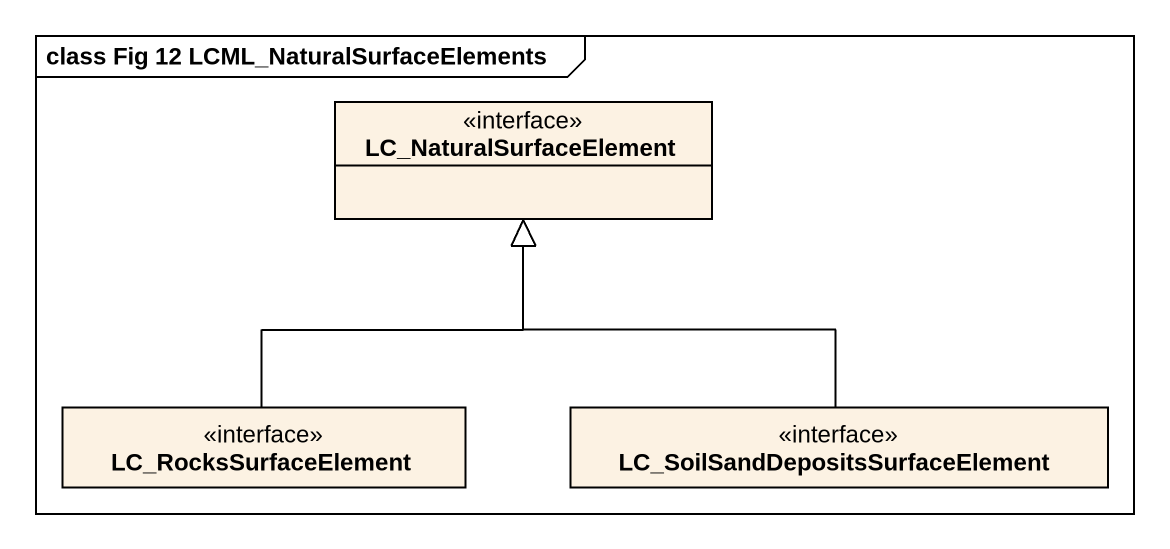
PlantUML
@startuml
mainframe class Fig 12 LCML_NaturalSurfaceElements
hide circle
hide empty members
class LC_NaturalSurfaceElement <<interface>> #FCF2E3
class LC_RocksSurfaceElement <<interface>> #FCF2E3
class "LC_SoilSandDepositsSurfaceElement" as LC_SoilSandDepositsSurfaceEl <<interface>> #FCF2E3
LC_RocksSurfaceElement -up-|> LC_NaturalSurfaceElement
LC_SoilSandDepositsSurfaceEl -up-|> LC_NaturalSurfaceElement
@enduml
